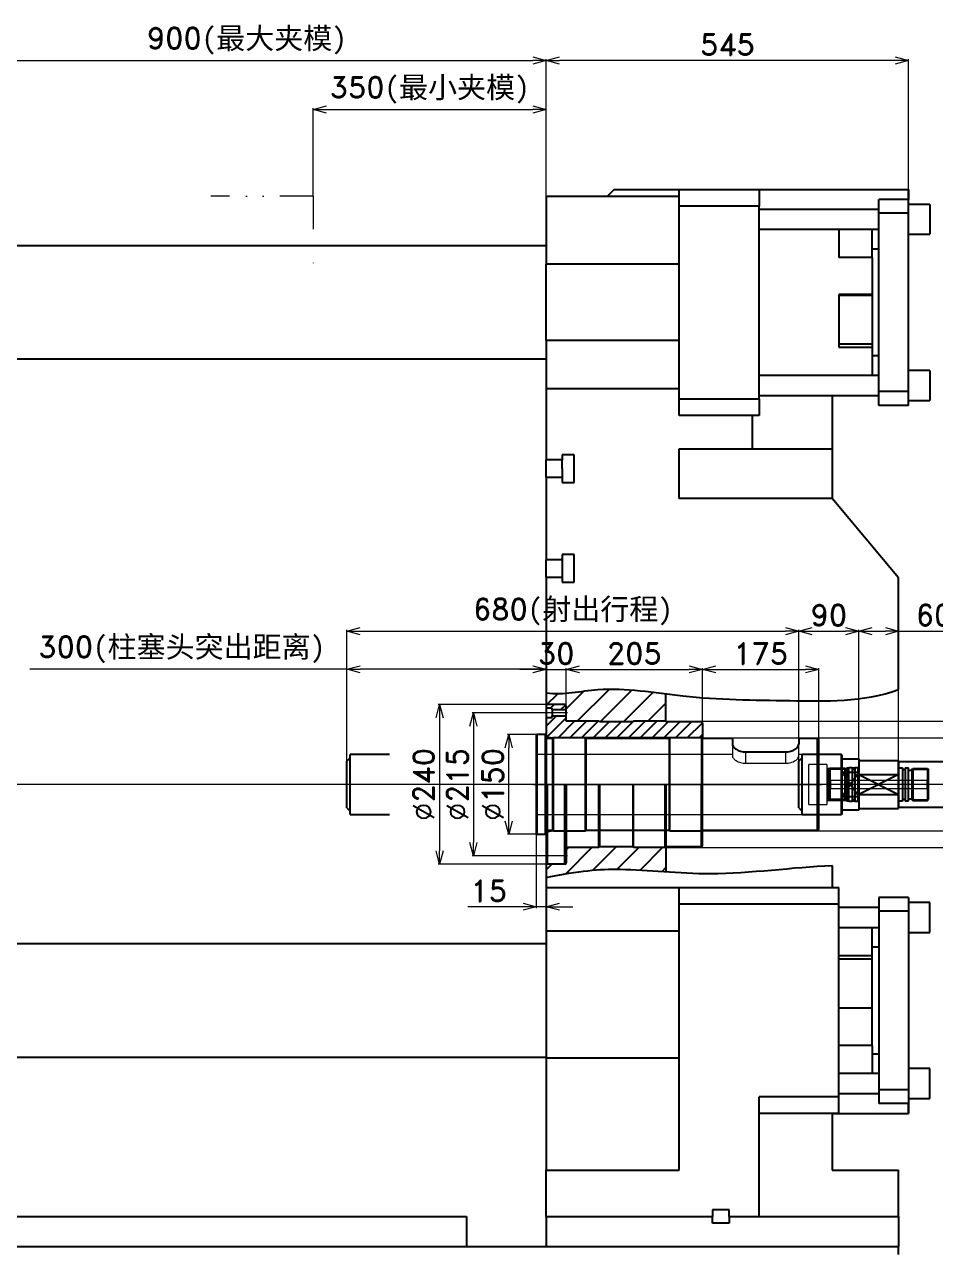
# Model space of a CAD drawing. Header units: millimetres. Extents: x 5879 to 7654, y 1659 to 2913.
# Drawn here: x 6718.5 to 7061.1, y 2195.5 to 2656.5 of the extents above; entities that cross this region are included whole.
import ezdxf
from ezdxf.lldxf.tags import DXFTag

# ---------------------------------------------------------------- set-up
doc = ezdxf.new("R2010")
doc.units = ezdxf.units.MM
doc.header["$MEASUREMENT"] = 0
doc.linetypes.add('DIVIDE', pattern=[1.25, 0.5, -0.25, 0, -0.25, 0, -0.25])
for name, color, linetype in [('cen', 1, 'CENTER'), ('das', 142, 'DIVIDE'), ('dim', 3, 'Continuous'), ('hidden', 6, 'HIDDEN')]:
    doc.layers.add(name, color=color, linetype=linetype)
doc.styles.add('mds', font='romand.shx', dxfattribs={"bigfont": 'chineset.shx'})
tags = doc.linetypes.add('CENTER', pattern=[2, 1.25, -0.25, 0.25, -0.25]).pattern_tags.tags
tags[10:11] = [DXFTag(74, 4), DXFTag(75, 0), DXFTag(340, '0'), DXFTag(46, 0.0), DXFTag(50, 0.0), DXFTag(44, 0.0), DXFTag(45, 0.0)]
tags[8:9] = [DXFTag(74, 4), DXFTag(75, 0), DXFTag(340, '0'), DXFTag(46, 0.0), DXFTag(50, 0.0), DXFTag(44, 0.0), DXFTag(45, 0.0)]
tags[6:7] = [DXFTag(74, 4), DXFTag(75, 0), DXFTag(340, '0'), DXFTag(46, 0.0), DXFTag(50, 0.0), DXFTag(44, 0.0), DXFTag(45, 0.0)]
tags[4:5] = [DXFTag(74, 4), DXFTag(75, 0), DXFTag(340, '0'), DXFTag(46, 0.0), DXFTag(50, 0.0), DXFTag(44, 0.0), DXFTag(45, 0.0)]
tags = doc.linetypes.add('HIDDEN', pattern=[0.5, 0.25, -0.25]).pattern_tags.tags
tags[6:7] = [DXFTag(74, 4), DXFTag(75, 0), DXFTag(340, '0'), DXFTag(46, 0.0), DXFTag(50, 0.0), DXFTag(44, 0.0), DXFTag(45, 0.0)]
tags[4:5] = [DXFTag(74, 4), DXFTag(75, 0), DXFTag(340, '0'), DXFTag(46, 0.0), DXFTag(50, 0.0), DXFTag(44, 0.0), DXFTag(45, 0.0)]
doc.dimstyles.new('MDS4-0000', dxfattribs={"dimtxt": 8, "dimasz": 5, "dimexe": 0.5, "dimexo": 0, "dimgap": 2, "dimtad": 1, "dimdec": 1, "dimlfac": 4, "dimzin": 9, "dimdsep": 46, "dimtxsty": 'mds', "dimblk": 'OPEN30', "dimcen": 0, "dimclrd": 3, "dimclre": 3, "dimclrt": 3, "dimazin": 2, "dimtfac": 0.75, "dimtdec": 1, "dimtmove": 0, "dimatfit": 3, "dimldrblk": 'OPEN30', "dimfxl": 1, "dimtolj": 1, "dimtzin": 0, "dimlwd": 9, "dimlwe": 9, "dimarcsym": 0})

# ---------------------------------------------------------------- blocks, each defined once
blk = doc.blocks.new('_Open30')
at = {"color": 0, "linetype": 'ByBlock', "lineweight": -2}
for p, q in [((-1, 0.268), (0, 0)), ((0, 0), (-1, -0.268)), ((0, 0), (-1, 0))]:
    blk.add_line(p, q, dxfattribs=at)
blk = doc.blocks.new('*D60')
at = {"layer": 'Defpoints', "color": 0}
for p in [(6914.72, 2643), (6914.72, 2592.01), (7050.97, 2594.51)]:
    blk.add_point(p, dxfattribs=at)
at = {"layer": 'dim', "color": 3, "lineweight": 9}
for p, q in [((6914.72, 2592.01), (6914.72, 2643.5)), ((7045.97, 2643), (6919.72, 2643)), ((7050.97, 2594.51), (7050.97, 2643.5))]:
    blk.add_line(p, q, dxfattribs=at)
at = {"layer": 'dim', "color": 3, "lineweight": 9, "xscale": 5, "yscale": 5, "zscale": 5, "rotation": 180}
blk.add_blockref('_Open30', (6914.72, 2643), dxfattribs=at)
at = {"layer": 'dim', "color": 3, "lineweight": 9, "xscale": 5, "yscale": 5, "zscale": 5}
blk.add_blockref('_Open30', (7050.97, 2643), dxfattribs=at)
at = {"layer": 'dim', "color": 3, "insert": (6982.84, 2649), "char_height": 8, "attachment_point": 5, "style": 'mds'}
blk.add_mtext('\\A1;545', dxfattribs=at)
blk = doc.blocks.new('*D59')
at = {"layer": 'Defpoints', "color": 0}
for p in [(6914.72, 2643), (6689.52, 2592.01), (6914.72, 2592.01)]:
    blk.add_point(p, dxfattribs=at)
at = {"layer": 'dim', "color": 3, "lineweight": 9}
for p, q in [((6689.52, 2592.01), (6689.52, 2643.5)), ((6694.52, 2643), (6909.72, 2643)), ((6914.72, 2592.01), (6914.72, 2643.5))]:
    blk.add_line(p, q, dxfattribs=at)
at = {"layer": 'dim', "color": 3, "lineweight": 9, "xscale": 5, "yscale": 5, "zscale": 5, "rotation": 180}
blk.add_blockref('_Open30', (6689.52, 2643), dxfattribs=at)
at = {"layer": 'dim', "color": 3, "lineweight": 9, "xscale": 5, "yscale": 5, "zscale": 5}
blk.add_blockref('_Open30', (6914.72, 2643), dxfattribs=at)
at = {"layer": 'dim', "color": 3, "insert": (6802.12, 2650.29), "char_height": 8, "attachment_point": 5, "style": 'mds'}
blk.add_mtext('\\A1;900{\\fNSimSun|b0|i0|c134|p49;(最大夹模)}', dxfattribs=at)
blk = doc.blocks.new('*D58')
at = {"layer": 'Defpoints', "color": 0}
for p in [(6914.72, 2624.55), (6827.02, 2592.01), (6914.72, 2592.01)]:
    blk.add_point(p, dxfattribs=at)
at = {"layer": 'dim', "color": 3, "lineweight": 9}
for p, q in [((6827.02, 2592.01), (6827.02, 2625.05)), ((6832.02, 2624.55), (6909.72, 2624.55)), ((6914.72, 2592.01), (6914.72, 2625.05))]:
    blk.add_line(p, q, dxfattribs=at)
at = {"layer": 'dim', "color": 3, "lineweight": 9, "xscale": 5, "yscale": 5, "zscale": 5, "rotation": 180}
blk.add_blockref('_Open30', (6827.02, 2624.55), dxfattribs=at)
at = {"layer": 'dim', "color": 3, "lineweight": 9, "xscale": 5, "yscale": 5, "zscale": 5}
blk.add_blockref('_Open30', (6914.72, 2624.55), dxfattribs=at)
at = {"layer": 'dim', "color": 3, "insert": (6870.87, 2631.83), "char_height": 8, "attachment_point": 5, "style": 'mds'}
blk.add_mtext('\\A1;350{\\fNSimSun|b0|i0|c134|p49;(最小夹模)}', dxfattribs=at)
blk = doc.blocks.new('*D57')
at = {"layer": 'Defpoints', "color": 0}
for p in [(7047.23, 2428.42), (7032.23, 2380.39), (7047.23, 2379.76)]:
    blk.add_point(p, dxfattribs=at)
at = {"layer": 'dim', "color": 3, "lineweight": 9}
for p, q in [((7032.23, 2380.39), (7032.23, 2428.92)), ((7037.23, 2428.42), (7042.23, 2428.42)), ((7047.23, 2379.76), (7047.23, 2428.92)), ((7047.23, 2428.42), (7068.8, 2428.42))]:
    blk.add_line(p, q, dxfattribs=at)
at = {"layer": 'dim', "color": 3, "lineweight": 9, "xscale": 5, "yscale": 5, "zscale": 5, "rotation": 180}
blk.add_blockref('_Open30', (7032.23, 2428.42), dxfattribs=at)
at = {"layer": 'dim', "color": 3, "lineweight": 9, "xscale": 5, "yscale": 5, "zscale": 5}
blk.add_blockref('_Open30', (7047.23, 2428.42), dxfattribs=at)
at = {"layer": 'dim', "color": 3, "insert": (7060.52, 2434.42), "char_height": 8, "attachment_point": 5, "style": 'mds'}
blk.add_mtext('\\A1;60', dxfattribs=at)
blk = doc.blocks.new('*D56')
at = {"layer": 'Defpoints', "color": 0}
for p in [(7032.23, 2428.42), (7009.73, 2379.51), (7032.23, 2380.39)]:
    blk.add_point(p, dxfattribs=at)
at = {"layer": 'dim', "color": 3, "lineweight": 9}
for p, q in [((7009.73, 2379.51), (7009.73, 2428.92)), ((7014.73, 2428.42), (7027.23, 2428.42)), ((7032.23, 2380.39), (7032.23, 2428.92))]:
    blk.add_line(p, q, dxfattribs=at)
at = {"layer": 'dim', "color": 3, "lineweight": 9, "xscale": 5, "yscale": 5, "zscale": 5, "rotation": 180}
blk.add_blockref('_Open30', (7009.73, 2428.42), dxfattribs=at)
at = {"layer": 'dim', "color": 3, "lineweight": 9, "xscale": 5, "yscale": 5, "zscale": 5}
blk.add_blockref('_Open30', (7032.23, 2428.42), dxfattribs=at)
at = {"layer": 'dim', "color": 3, "insert": (7020.98, 2434.42), "char_height": 8, "attachment_point": 5, "style": 'mds'}
blk.add_mtext('\\A1;90', dxfattribs=at)
blk = doc.blocks.new('*D55')
at = {"layer": 'Defpoints', "color": 0}
for p in [(6959.47, 2394.51), (6959.47, 2347.01), (7115.42, 2347.01)]:
    blk.add_point(p, dxfattribs=at)
at = {"layer": 'dim', "color": 3, "lineweight": 9}
for p, q in [((6959.47, 2394.51), (7115.92, 2394.51)), ((7115.42, 2389.51), (7115.42, 2352.01)), ((6959.47, 2347.01), (7115.92, 2347.01))]:
    blk.add_line(p, q, dxfattribs=at)
at = {"layer": 'dim', "color": 3, "lineweight": 9, "xscale": 5, "yscale": 5, "zscale": 5}
for p, rotation in [((7115.42, 2394.51), 90), ((7115.42, 2347.01), 270)]:
    blk.add_blockref('_Open30', p, dxfattribs=dict(at, rotation=rotation))
at = {"layer": 'dim', "color": 3, "insert": (7109.42, 2370.76), "char_height": 8, "attachment_point": 5, "rotation": 90, "style": 'mds'}
blk.add_mtext('\\A1;%%c190', dxfattribs=at)
blk = doc.blocks.new('*D54')
at = {"layer": 'Defpoints', "color": 0}
for p in [(6973.22, 2388.26), (6973.47, 2353.26), (7102.88, 2353.26)]:
    blk.add_point(p, dxfattribs=at)
at = {"layer": 'dim', "color": 3, "lineweight": 9}
for p, q in [((6973.22, 2388.26), (7103.38, 2388.26)), ((7102.88, 2383.26), (7102.88, 2358.26)), ((6973.47, 2353.26), (7103.38, 2353.26))]:
    blk.add_line(p, q, dxfattribs=at)
at = {"layer": 'dim', "color": 3, "lineweight": 9, "xscale": 5, "yscale": 5, "zscale": 5}
for p, rotation in [((7102.88, 2388.26), 90), ((7102.88, 2353.26), 270)]:
    blk.add_blockref('_Open30', p, dxfattribs=dict(at, rotation=rotation))
at = {"layer": 'dim', "color": 3, "insert": (7096.88, 2370.76), "char_height": 8, "attachment_point": 5, "rotation": 90, "style": 'mds'}
blk.add_mtext('\\A1;%%c140', dxfattribs=at)
blk = doc.blocks.new('*D53')
at = {"layer": 'Defpoints', "color": 0}
for p in [(6910.97, 2352.39), (6914.72, 2335.74), (6910.97, 2324.77)]:
    blk.add_point(p, dxfattribs=at)
at = {"layer": 'dim', "color": 3, "lineweight": 9}
for p, q in [((6910.97, 2352.39), (6910.97, 2324.27)), ((6914.72, 2335.74), (6914.72, 2324.27)), ((6905.97, 2324.77), (6885.16, 2324.77)), ((6914.72, 2324.77), (6910.97, 2324.77)), ((6919.72, 2324.77), (6924.72, 2324.77))]:
    blk.add_line(p, q, dxfattribs=at)
at = {"layer": 'dim', "color": 3, "lineweight": 9, "xscale": 5, "yscale": 5, "zscale": 5}
blk.add_blockref('_Open30', (6910.97, 2324.77), dxfattribs=at)
at = {"layer": 'dim', "color": 3, "lineweight": 9, "xscale": 5, "yscale": 5, "zscale": 5, "rotation": 180}
blk.add_blockref('_Open30', (6914.72, 2324.77), dxfattribs=at)
at = {"layer": 'dim', "color": 3, "insert": (6893.06, 2330.77), "char_height": 8, "attachment_point": 5, "style": 'mds'}
blk.add_mtext('\\A1;15', dxfattribs=at)
blk = doc.blocks.new('*D52')
at = {"layer": 'Defpoints', "color": 0}
for p in [(7009.73, 2428.42), (6839.73, 2379.51), (7009.73, 2379.51)]:
    blk.add_point(p, dxfattribs=at)
at = {"layer": 'dim', "color": 3, "lineweight": 9}
for p, q in [((6839.73, 2379.51), (6839.73, 2428.92)), ((6844.73, 2428.42), (7004.73, 2428.42)), ((7009.73, 2379.51), (7009.73, 2428.92))]:
    blk.add_line(p, q, dxfattribs=at)
at = {"layer": 'dim', "color": 3, "lineweight": 9, "xscale": 5, "yscale": 5, "zscale": 5, "rotation": 180}
blk.add_blockref('_Open30', (6839.73, 2428.42), dxfattribs=at)
at = {"layer": 'dim', "color": 3, "lineweight": 9, "xscale": 5, "yscale": 5, "zscale": 5}
blk.add_blockref('_Open30', (7009.73, 2428.42), dxfattribs=at)
at = {"layer": 'dim', "color": 3, "insert": (6924.73, 2435.62), "char_height": 8, "attachment_point": 5, "style": 'mds'}
blk.add_mtext('\\A1;680{\\fNSimSun|b0|i0|c134|p49;(射出行程)}', dxfattribs=at)
blk = doc.blocks.new('*D51')
at = {"layer": 'Defpoints', "color": 0}
for p in [(7017.22, 2414.01), (6973.47, 2393.76), (7017.22, 2387.51)]:
    blk.add_point(p, dxfattribs=at)
at = {"layer": 'dim', "color": 3, "lineweight": 9}
for p, q in [((6973.47, 2393.76), (6973.47, 2414.51)), ((6978.47, 2414.01), (7012.22, 2414.01)), ((7017.22, 2387.51), (7017.22, 2414.51))]:
    blk.add_line(p, q, dxfattribs=at)
at = {"layer": 'dim', "color": 3, "lineweight": 9, "xscale": 5, "yscale": 5, "zscale": 5, "rotation": 180}
blk.add_blockref('_Open30', (6973.47, 2414.01), dxfattribs=at)
at = {"layer": 'dim', "color": 3, "lineweight": 9, "xscale": 5, "yscale": 5, "zscale": 5}
blk.add_blockref('_Open30', (7017.22, 2414.01), dxfattribs=at)
at = {"layer": 'dim', "color": 3, "insert": (6995.34, 2420.01), "char_height": 8, "attachment_point": 5, "style": 'mds'}
blk.add_mtext('\\A1;175', dxfattribs=at)
blk = doc.blocks.new('*D50')
at = {"layer": 'Defpoints', "color": 0}
for p in [(6973.47, 2414.01), (6922.22, 2400.26), (6973.47, 2393.76)]:
    blk.add_point(p, dxfattribs=at)
at = {"layer": 'dim', "color": 3, "lineweight": 9}
for p, q in [((6922.22, 2400.26), (6922.22, 2414.51)), ((6927.22, 2414.01), (6968.47, 2414.01)), ((6973.47, 2393.76), (6973.47, 2414.51))]:
    blk.add_line(p, q, dxfattribs=at)
at = {"layer": 'dim', "color": 3, "lineweight": 9, "xscale": 5, "yscale": 5, "zscale": 5, "rotation": 180}
blk.add_blockref('_Open30', (6922.22, 2414.01), dxfattribs=at)
at = {"layer": 'dim', "color": 3, "lineweight": 9, "xscale": 5, "yscale": 5, "zscale": 5}
blk.add_blockref('_Open30', (6973.47, 2414.01), dxfattribs=at)
at = {"layer": 'dim', "color": 3, "insert": (6947.84, 2420.01), "char_height": 8, "attachment_point": 5, "style": 'mds'}
blk.add_mtext('\\A1;205', dxfattribs=at)
blk = doc.blocks.new('*D49')
at = {"layer": 'Defpoints', "color": 0}
for p in [(6922.22, 2414.01), (6914.72, 2405.23), (6922.22, 2400.26)]:
    blk.add_point(p, dxfattribs=at)
at = {"layer": 'dim', "color": 3, "lineweight": 9}
for p, q in [((6909.72, 2414.01), (6904.72, 2414.01)), ((6914.72, 2405.23), (6914.72, 2414.51)), ((6914.72, 2414.01), (6922.22, 2414.01)), ((6922.22, 2400.26), (6922.22, 2414.51)), ((6927.22, 2414.01), (6932.22, 2414.01))]:
    blk.add_line(p, q, dxfattribs=at)
at = {"layer": 'dim', "color": 3, "lineweight": 9, "xscale": 5, "yscale": 5, "zscale": 5}
blk.add_blockref('_Open30', (6914.72, 2414.01), dxfattribs=at)
at = {"layer": 'dim', "color": 3, "lineweight": 9, "xscale": 5, "yscale": 5, "zscale": 5, "rotation": 180}
blk.add_blockref('_Open30', (6922.22, 2414.01), dxfattribs=at)
at = {"layer": 'dim', "color": 3, "insert": (6918.47, 2420.01), "char_height": 8, "attachment_point": 5, "style": 'mds'}
blk.add_mtext('\\A1;30', dxfattribs=at)
blk = doc.blocks.new('*D48')
at = {"layer": 'Defpoints', "color": 0}
for p in [(6914.72, 2414.08), (6914.72, 2405.23), (6839.73, 2379.51)]:
    blk.add_point(p, dxfattribs=at)
at = {"layer": 'dim', "color": 3, "lineweight": 9}
for p, q in [((6839.73, 2414.08), (6720.53, 2414.08)), ((6839.73, 2379.51), (6839.73, 2414.58)), ((6909.72, 2414.08), (6844.73, 2414.08)), ((6914.72, 2405.23), (6914.72, 2414.58))]:
    blk.add_line(p, q, dxfattribs=at)
at = {"layer": 'dim', "color": 3, "lineweight": 9, "xscale": 5, "yscale": 5, "zscale": 5, "rotation": 180}
blk.add_blockref('_Open30', (6839.73, 2414.08), dxfattribs=at)
at = {"layer": 'dim', "color": 3, "lineweight": 9, "xscale": 5, "yscale": 5, "zscale": 5}
blk.add_blockref('_Open30', (6914.72, 2414.08), dxfattribs=at)
at = {"layer": 'dim', "color": 3, "insert": (6777.63, 2421.43), "char_height": 8, "attachment_point": 5, "style": 'mds'}
blk.add_mtext('\\A1;300{\\fNSimSun|b0|i0|c134|p49;(柱塞头突出距离)}', dxfattribs=at)
blk = doc.blocks.new('*D47')
at = {"layer": 'Defpoints', "color": 0}
for p in [(6915.22, 2400.76), (6874.61, 2340.76), (6915.22, 2340.76)]:
    blk.add_point(p, dxfattribs=at)
at = {"layer": 'dim', "color": 3, "lineweight": 9}
for p, q in [((6915.22, 2400.76), (6874.11, 2400.76)), ((6874.61, 2395.76), (6874.61, 2345.76)), ((6915.22, 2340.76), (6874.11, 2340.76))]:
    blk.add_line(p, q, dxfattribs=at)
at = {"layer": 'dim', "color": 3, "lineweight": 9, "xscale": 5, "yscale": 5, "zscale": 5}
for p, rotation in [((6874.61, 2400.76), 90), ((6874.61, 2340.76), 270)]:
    blk.add_blockref('_Open30', p, dxfattribs=dict(at, rotation=rotation))
at = {"layer": 'dim', "color": 3, "insert": (6868.61, 2370.76), "char_height": 8, "attachment_point": 5, "rotation": 90, "style": 'mds'}
blk.add_mtext('\\A1;%%c240', dxfattribs=at)
blk = doc.blocks.new('*D46')
at = {"layer": 'Defpoints', "color": 0}
for p in [(6914.25, 2397.64), (6887.32, 2343.89), (6914.25, 2343.89)]:
    blk.add_point(p, dxfattribs=at)
at = {"layer": 'dim', "color": 3, "lineweight": 9}
for p, q in [((6914.25, 2397.64), (6886.82, 2397.64)), ((6887.32, 2392.64), (6887.32, 2348.89)), ((6914.25, 2343.89), (6886.82, 2343.89))]:
    blk.add_line(p, q, dxfattribs=at)
at = {"layer": 'dim', "color": 3, "lineweight": 9, "xscale": 5, "yscale": 5, "zscale": 5}
for p, rotation in [((6887.32, 2397.64), 90), ((6887.32, 2343.89), 270)]:
    blk.add_blockref('_Open30', p, dxfattribs=dict(at, rotation=rotation))
at = {"layer": 'dim', "color": 3, "insert": (6881.32, 2370.76), "char_height": 8, "attachment_point": 5, "rotation": 90, "style": 'mds'}
blk.add_mtext('\\A1;%%c215', dxfattribs=at)
blk = doc.blocks.new('*D45')
at = {"layer": 'Defpoints', "color": 0}
for p in [(6900.6, 2389.51), (6911.34, 2389.51), (6911.34, 2352.01)]:
    blk.add_point(p, dxfattribs=at)
at = {"layer": 'dim', "color": 3, "lineweight": 9}
for p, q in [((6911.34, 2389.51), (6900.1, 2389.51)), ((6900.6, 2357.01), (6900.6, 2384.51)), ((6911.34, 2352.01), (6900.1, 2352.01))]:
    blk.add_line(p, q, dxfattribs=at)
at = {"layer": 'dim', "color": 3, "lineweight": 9, "xscale": 5, "yscale": 5, "zscale": 5}
for p, rotation in [((6900.6, 2389.51), 90), ((6900.6, 2352.01), 270)]:
    blk.add_blockref('_Open30', p, dxfattribs=dict(at, rotation=rotation))
at = {"layer": 'dim', "color": 3, "insert": (6894.6, 2370.76), "char_height": 8, "attachment_point": 5, "rotation": 90, "style": 'mds'}
blk.add_mtext('\\A1;%%c150', dxfattribs=at)
blk = doc.blocks.new('A$C7F2E4AE7')
for p, q in [((5.6, 60), (4.1, 58.5)), ((4.1, 13.5), (4.1, 58.5)), ((5.6, 60), (5.6, 12)), ((27.9, 60), (5.6, 60)), ((27.9, 60), (27.9, 12)), ((29.1, 57.5), (27.9, 60)), ((29.1, 57.5), (29.1, 36.9)), ((34.1, 57.5), (29.1, 57.5)), ((34.1, 11), (34.1, 61)), ((39.1, 61), (34.1, 61)), ((39.1, 61), (39.1, 37.2)), ((43.2, 58.5), (39.1, 58.5)), ((43.2, 61), (43.2, 37.2)), ((49.1, 61), (43.2, 61)), ((49.1, 72), (49.1, 47.5)), ((49.1, 72), (109.1, 72)), ((109.1, 47.5), (109.1, 72)), ((109.1, 61), (115, 61)), ((115, 61), (115, 37.2)), ((115, 58.5), (119.1, 58.5)), ((119.1, 61), (124.1, 61)), ((119.1, 61), (119.1, 37.2)), ((124.1, 11), (124.1, 61)), ((124.1, 57.5), (129.1, 57.5)), ((129.1, 57.5), (130.3, 60)), ((129.1, 57.5), (129.1, 36.9)), ((130.3, 60), (152.6, 60)), ((130.3, 60), (130.3, 12)), ((152.6, 60), (154.1, 58.5)), ((152.6, 60), (152.6, 12)), ((154.1, 13.5), (154.1, 58.5)), ((4.1, 28.8), (4.1, 43.2)), ((29.1, 36.9), (29.1, 14.5)), ((39.1, 37.2), (39.1, 11)), ((43.2, 37.2), (43.2, 11)), ((49.1, 51), (109.1, 51)), ((49.1, 51), (109.1, 21)), ((109.1, 51), (49.1, 21)), ((49.1, 24.5), (49.1, 47.5)), ((109.1, 24.5), (109.1, 47.5)), ((115, 37.2), (115, 11)), ((119.1, 37.2), (119.1, 11)), ((129.1, 36.9), (129.1, 14.5)), ((154.1, 28.8), (154.1, 43.2)), ((49.1, 24.5), (49.1, 0)), ((49.1, 21), (109.1, 21)), ((109.1, 0), (109.1, 24.5)), ((5.6, 12), (4.1, 13.5)), ((27.9, 12), (5.6, 12)), ((29.1, 14.5), (27.9, 12)), ((34.1, 14.5), (29.1, 14.5)), ((34.1, 11), (39.1, 11)), ((39.1, 13.5), (43.2, 13.5)), ((43.2, 11), (49.1, 11)), ((115, 11), (109.1, 11)), ((119.1, 13.5), (115, 13.5)), ((124.1, 11), (119.1, 11)), ((124.1, 14.5), (129.1, 14.5)), ((129.1, 14.5), (130.3, 12)), ((130.3, 12), (152.6, 12)), ((152.6, 12), (154.1, 13.5)), ((49.1, 0), (109.1, 0))]:
    blk.add_line(p, q)
at = {"layer": 'cen', "lineweight": 9, "ltscale": 20}
blk.add_line((158.9, 36), (0, 36), dxfattribs=at)
at = {"layer": 'hidden', "lineweight": 9, "ltscale": 10}
for p, q in [((28.5, 58.7), (4.3, 58.7)), ((129.7, 58.7), (153.9, 58.7)), ((4.1, 43.2), (6.6, 42)), ((151.6, 42), (6.6, 42)), ((6.6, 42), (6.6, 30)), ((154.1, 43.2), (151.6, 42)), ((151.6, 42), (151.6, 30)), ((6.6, 30), (4.1, 28.8)), ((6.6, 30), (151.6, 30)), ((151.6, 30), (154.1, 28.8)), ((28.5, 13.3), (4.3, 13.3)), ((129.7, 13.3), (153.9, 13.3))]:
    blk.add_line(p, q, dxfattribs=at)
blk = doc.blocks.new('A$C0B277558')
for p, q in [((5, 85), (0, 80)), ((0, 10), (0, 80)), ((5, 0), (5, 90)), ((64, 90), (5, 90)), ((64, 0), (64, 90)), ((65, 89), (64, 90)), ((65, 45), (65, 89)), ((65, 83.5), (90, 83.5)), ((90, 83.5), (90, 63)), ((90, 63), (65, 27)), ((90, 27), (65, 63)), ((90, 63), (65, 63)), ((90, 63), (90, 27)), ((65, 1), (65, 45)), ((65, 27), (90, 27)), ((90, 27), (90, 6.5)), ((0, 10), (5, 5)), ((5, 0), (64, 0)), ((65, 1), (64, 0)), ((90, 6.5), (65, 6.5))]:
    blk.add_line(p, q)
at = {"layer": 'hidden', "lineweight": 9, "ltscale": 10}
for p, q in [((15, 45), (15, 75)), ((42, 75), (15, 75)), ((42, 75), (42, 45)), ((72, 69), (42, 69)), ((72, 67.3), (42, 67.3)), ((88, 70), (72, 70)), ((72, 70), (72, 45)), ((88, 70), (90, 70.9)), ((88, 70), (88, 20)), ((15, 15), (15, 45)), ((42, 45), (42, 15)), ((72, 45), (72, 20)), ((72, 22.7), (42, 22.7)), ((42, 21), (72, 21)), ((72, 20), (88, 20)), ((88, 20), (90, 19.1)), ((15, 15), (42, 15))]:
    blk.add_line(p, q, dxfattribs=at)
blk.add_blockref('A$C7F2E4AE7', (40.9, 9))
blk = doc.blocks.new('A$C1F29330D')
for p, q in [((4.8, 148.5), (4.8, 75)), ((6.3, 0), (6.3, 150)), ((18.8, 150), (6.3, 150)), ((18.8, 0), (18.8, 150)), ((19.8, 149), (18.8, 150)), ((19.8, 149), (19.8, 75)), ((29.8, 144), (19.8, 144)), ((30.8, 145), (29.8, 144)), ((29.8, 6), (29.8, 144)), ((78.8, 145), (30.8, 145)), ((30.8, 75), (30.8, 145)), ((78.8, 5), (78.8, 145)), ((79.8, 144), (78.8, 145)), ((79.8, 6), (79.8, 144)), ((204.8, 144), (79.8, 144)), ((205.8, 145), (204.8, 144)), ((204.8, 144), (204.8, 75)), ((253.8, 145), (205.8, 145)), ((205.8, 75), (205.8, 145)), ((254.8, 144), (253.8, 145)), ((253.8, 5), (253.8, 145)), ((254.8, 6), (254.8, 144)), ((299.8, 144), (254.8, 144)), ((299.8, 144), (299.8, 135.8)), ((427.8, 144), (399.8, 144)), ((399.8, 144), (399.8, 135.8)), ((427.8, 6), (427.8, 144)), ((429.8, 75), (429.8, 142)), ((319.8, 123.8), (379.8, 123.8)), ((4.8, 75), (4.8, 1.5)), ((19.8, 75), (19.8, 1)), ((30.8, 5), (30.8, 75)), ((204.8, 75), (204.8, 6)), ((205.8, 5), (205.8, 75)), ((429.8, 8), (429.8, 75)), ((19.8, 1), (18.8, 0)), ((19.8, 6), (29.8, 6)), ((29.8, 6), (30.8, 5)), ((30.8, 5), (78.8, 5)), ((78.8, 5), (79.8, 6)), ((79.8, 6), (204.8, 6)), ((204.8, 6), (205.8, 5)), ((205.8, 5), (253.8, 5)), ((253.8, 5), (254.8, 6)), ((254.8, 6), (427.8, 6)), ((6.3, 0), (18.8, 0))]:
    blk.add_line(p, q)
for centre, radius, start, end in [((6.3, 148.5), 1.5, 90, 180), ((427.8, 142), 2, 0, 90), ((6.3, 1.5), 1.5, 180, 270), ((427.8, 8), 2, 270, 0)]:
    blk.add_arc(centre, radius, start, end)
for points, knots in [([(299.8, 135.8), (299.8, 134.6), (300.3, 133.2), (302.3, 130.4), (303.8, 129), (309.3, 125.4), (314.5, 123.8), (319.8, 123.8)], [0, 0, 0, 0, 0.25, 0.25, 0.5, 0.5, 1, 1, 1, 1]), ([(379.8, 123.8), (382.5, 123.8), (385.1, 124.2), (390, 125.6), (392.2, 126.6), (395.9, 129), (397.4, 130.4), (399.4, 133.2), (399.8, 134.6), (399.8, 135.8)], [0, 0, 0, 0, 0.25, 0.25, 0.5, 0.5, 0.75, 0.75, 1, 1, 1, 1])]:
    blk.add_open_spline(points, degree=3, knots=knots)
at = {"layer": 'cen', "lineweight": 9, "ltscale": 100}
blk.add_line((0, 75), (434.7, 75), dxfattribs=at)
at = {"layer": 'hidden', "lineweight": 9, "ltscale": 50}
for p, q in [((299.8, 135.8), (299.8, 117.6)), ((399.8, 117.6), (399.8, 135.8)), ((299.8, 120), (4.8, 120)), ((319.8, 106.8), (319.8, 123.8)), ((379.8, 123.8), (379.8, 106.8)), ((428.3, 120), (399.8, 120)), ((428.3, 120), (429.8, 121.5)), ((428.3, 75), (428.3, 120)), ((319.8, 106.8), (379.8, 106.8)), ((428.3, 75), (428.3, 30)), ((4.8, 30), (428.3, 30)), ((428.3, 30), (429.8, 28.5))]:
    blk.add_line(p, q, dxfattribs=at)
for points in [[(299.8, 117.6), (299.8, 116.8), (300.3, 115.7), (302.2, 113.3), (303.6, 112), (307.3, 109.7), (309.6, 108.6), (314.5, 107.2), (317.2, 106.8), (319.8, 106.8)], [(379.8, 106.8), (382.5, 106.8), (385.2, 107.2), (390.1, 108.6), (392.4, 109.7), (396.1, 112), (397.5, 113.3), (399.4, 115.7), (399.8, 116.8), (399.8, 117.6)]]:
    blk.add_open_spline(points, degree=3, knots=[0, 0, 0, 0, 0.25, 0.25, 0.5, 0.5, 0.75, 0.75, 1, 1, 1, 1], dxfattribs=at)
blk = doc.blocks.new('A$C0B77136A')
h = blk.add_hatch()
h.set_pattern_fill('ANSI31', color=256, scale=100, style=0)
h.set_pattern_definition([(45, (-3182.34, -1612.914), (-8.838835, 8.838835), [])])
h.paths.add_polyline_path([(254.9, 190), (254.9, 212, 0.414214), (252.9, 214), (199.9, 214), (198.9, 215), (150.9, 215), (149.9, 214), (99.9, 214), (98.9, 215), (49.9, 215), (49.9, 223), (28.9, 223), (28.9, 220.5), (19.9, 220.5), (19.9, 191.8), (29.9, 190)])
for p, q in [((47.9, 240), (21.9, 240)), ((26.3, 234.5), (31.8, 240)), ((19.9, 238), (19.9, 234.5)), ((28.9, 234.5), (19.9, 234.5)), ((19.9, 234.5), (19.9, 222.6)), ((19.9, 222.6), (19.9, 220.5)), ((28.9, 232), (28.9, 234.5)), ((28.9, 232), (28.9, 223)), ((49.9, 232), (28.9, 232)), ((28.9, 220.5), (28.9, 223)), ((28.9, 223), (49.9, 223)), ((41.4, 232), (49, 239.6)), ((49.9, 232), (49.9, 238)), ((49.9, 223), (49.9, 232)), ((49.9, 215), (49.9, 223)), ((19.9, 220.5), (19.9, 191.8)), ((19.9, 220.5), (28.9, 220.5)), ((98.9, 215), (49.9, 215)), ((99.9, 214), (98.9, 215)), ((149.9, 214), (99.9, 214)), ((150.9, 215), (149.9, 214)), ((198.9, 215), (150.9, 215)), ((199.9, 214), (198.9, 215)), ((252.9, 214), (199.9, 214)), ((254.9, 212), (254.9, 190)), ((19.9, 191.8), (29.9, 190)), ((19.9, 191.8), (19.9, 120)), ((254.9, 190), (29.9, 190)), ((29.9, 120), (29.9, 190)), ((254.9, 169.5), (254.9, 190)), ((254.9, 120), (254.9, 169.5)), ((19.9, 120), (19.9, 2)), ((21.9, 0), (21.9, 120)), ((47.9, 0), (47.9, 120)), ((49.9, 120), (49.9, 2)), ((98.9, 25), (98.9, 120)), ((99.9, 120), (99.9, 26)), ((149.9, 120), (149.9, 26)), ((150.9, 25), (150.9, 120)), ((198.9, 25), (198.9, 120)), ((199.9, 120), (199.9, 26)), ((252.9, 120), (252.9, 26)), ((254.9, 28), (254.9, 120)), ((98.9, 25), (49.9, 25)), ((99.9, 26), (98.9, 25)), ((149.9, 26), (99.9, 26)), ((150.9, 25), (149.9, 26)), ((198.9, 25), (150.9, 25)), ((199.9, 26), (198.9, 25)), ((252.9, 26), (199.9, 26)), ((47.9, 0), (21.9, 0))]:
    blk.add_line(p, q)
for centre, start, end in [((21.9, 238), 90, 180), ((47.9, 238), 0, 90), ((252.9, 212), 0, 90), ((252.9, 28), 270, 0), ((21.9, 2), 180, 270), ((47.9, 2), 270, 0)]:
    blk.add_arc(centre, 2, start, end)
at = {"layer": 'cen', "lineweight": 9, "ltscale": 50}
for p, q in [((51.7, 227.5), (18, 227.5)), ((263.3, 120), (11.4, 120)), ((51.7, 12.5), (18, 12.5))]:
    blk.add_line(p, q, dxfattribs=at)
at = {"layer": 'hidden', "lineweight": 9, "ltscale": 25}
for p in [(29.9, 120), (19.9, 48.2), (254.9, 50)]:
    blk.add_line(p, (29.9, 50), dxfattribs=at)
blk.add_blockref('A$C1F29330D', (0, 45))

msp = doc.modelspace()

# ---------------------------------------------------------------- hatches: boundary and pattern name
h = msp.add_hatch()
h.set_pattern_fill('ANSI31', color=256, scale=50, style=0)
h.set_pattern_definition([(45, (-656.557, 0), (-4.4194174, 4.4194174), [])])
edge = h.paths.add_edge_path()
edge.add_spline(control_points=[(6959.719, 2404.817), (6951.165, 2405.92), (6936.179, 2408.01), (6921.176, 2404.337), (6914.719, 2405.229)], knot_values=[3.3998177, 3.3998177, 3.3998177, 3.3998177, 29.2347767, 48.7533899, 48.7533899, 48.7533899, 48.7533899], degree=3, periodic=0)
edge.add_line((6914.719, 2405.229), (6914.719, 2400.263))
edge.add_arc((6915.219, 2400.263), 0.5, 90, 180, ccw=False)
edge.add_line((6915.219, 2400.763), (6921.719, 2400.763))
edge.add_arc((6921.719, 2400.263), 0.5, 0, 90, ccw=False)
edge.add_line((6922.219, 2400.263), (6922.219, 2398.763))
edge.add_line((6922.219, 2398.763), (6922.219, 2396.513))
edge.add_line((6922.219, 2396.513), (6922.219, 2394.513))
edge.add_line((6922.219, 2394.513), (6934.469, 2394.513))
edge.add_line((6934.469, 2394.513), (6934.719, 2394.263))
edge.add_line((6934.719, 2394.263), (6947.219, 2394.263))
edge.add_line((6947.219, 2394.263), (6947.469, 2394.513))
edge.add_line((6947.469, 2394.513), (6959.469, 2394.513))
edge.add_line((6959.469, 2394.513), (6959.719, 2394.263))
edge.add_line((6959.719, 2394.263), (6959.719, 2404.817))
edge = h.paths.add_edge_path()
edge.add_line((6934.719, 2347.263), (6934.469, 2347.013))
edge.add_line((6934.469, 2347.013), (6922.219, 2347.013))
edge.add_line((6922.219, 2347.013), (6922.219, 2341.263))
edge.add_arc((6921.719, 2341.263), 0.5, -90, 0, ccw=False)
edge.add_line((6921.719, 2340.763), (6915.219, 2340.763))
edge.add_arc((6915.219, 2341.263), 0.5, 180, 270, ccw=False)
edge.add_line((6914.719, 2341.263), (6914.719, 2335.743))
edge.add_spline(control_points=[(6914.719, 2335.743), (6927.196, 2338.356), (6939.91, 2339.423), (6953.774, 2338.34), (6959.719, 2337.94)], knot_values=[4.698499, 4.698499, 4.698499, 4.698499, 31.9972088, 51.1318791, 51.1318791, 51.1318791, 51.1318791], degree=3, periodic=0)
edge.add_line((6959.719, 2337.94), (6959.719, 2347.263))
edge.add_line((6959.719, 2347.263), (6959.469, 2347.013))
edge.add_line((6959.469, 2347.013), (6947.469, 2347.013))
edge.add_line((6947.469, 2347.013), (6947.219, 2347.263))
edge.add_line((6947.219, 2347.263), (6934.719, 2347.263))

# ---------------------------------------------------------------- linework, layer by layer
for p, q in [((6914.719, 2592.013), (6964.719, 2592.013)), ((6914.719, 2592.013), (6914.719, 2566.375)), ((6940.219, 2594.513), (6937.719, 2592.013)), ((6940.219, 2594.513), (6964.719, 2594.513)), ((6964.719, 2594.513), (6994.719, 2594.513)), ((6964.719, 2588.263), (6964.719, 2594.513)), ((6994.719, 2594.513), (6994.719, 2588.263)), ((6994.719, 2594.513), (7050.969, 2594.513)), ((7050.969, 2590.763), (7050.969, 2594.513)), ((7050.969, 2594.513), (7050.969, 2590.763)), ((6994.719, 2588.263), (6964.719, 2588.263)), ((6964.719, 2515.763), (6964.719, 2588.263)), ((6994.719, 2515.763), (6994.719, 2588.263)), ((7039.718, 2587.013), (6994.719, 2587.013)), ((7050.969, 2590.763), (7039.719, 2590.763)), ((7039.719, 2585.555), (7039.719, 2590.763)), ((7050.969, 2585.555), (7050.969, 2590.763)), ((7058.969, 2588.888), (7050.969, 2588.888)), ((7058.969, 2588.888), (7058.969, 2577.638)), ((7050.969, 2585.555), (7039.719, 2585.555)), ((7039.719, 2518.472), (7039.719, 2585.555)), ((7050.969, 2518.472), (7050.969, 2585.555)), ((6994.719, 2579.513), (7039.718, 2579.513)), ((7024.719, 2579.513), (7024.719, 2568.888)), ((7037.219, 2568.889), (7037.219, 2579.513)), ((7050.969, 2577.638), (7058.969, 2577.638)), ((6914.71, 2573.263), (6689.516, 2573.263)), ((7037.219, 2568.888), (7024.719, 2568.888)), ((7039.719, 2572.013), (7037.219, 2572.013)), ((7037.219, 2568.888), (7037.219, 2554.955)), ((6964.719, 2566.375), (6914.719, 2566.375)), ((6914.719, 2537.652), (6914.719, 2566.375)), ((7037.219, 2554.955), (7024.719, 2554.955)), ((7024.719, 2554.955), (7024.719, 2535.138)), ((7024.719, 2554.737), (7037.219, 2554.737)), ((7037.219, 2554.955), (7037.219, 2554.737)), ((7037.219, 2554.737), (7037.219, 2536.388)), ((6964.719, 2537.652), (6914.719, 2537.652)), ((6914.719, 2537.652), (6914.719, 2519.61)), ((7024.719, 2536.388), (7037.219, 2536.388)), ((7037.219, 2536.388), (7037.219, 2535.138)), ((7024.719, 2535.138), (7037.219, 2535.138)), ((7037.219, 2535.138), (7037.219, 2524.367)), ((7037.219, 2532.013), (7039.719, 2532.013)), ((6689.516, 2530.763), (6914.71, 2530.763)), ((7058.969, 2526.388), (7050.969, 2526.388)), ((7058.969, 2526.388), (7058.969, 2520.763)), ((7039.718, 2524.513), (6994.719, 2524.513)), ((6914.719, 2519.61), (6964.719, 2519.61)), ((6914.719, 2519.61), (6914.719, 2492.763)), ((7050.969, 2518.472), (7039.719, 2518.472)), ((7039.719, 2513.263), (7039.719, 2518.472)), ((7050.969, 2513.263), (7050.969, 2518.472)), ((7058.969, 2520.763), (7058.969, 2515.138)), ((6964.719, 2509.513), (6964.719, 2515.763)), ((6964.719, 2515.763), (6994.719, 2515.763)), ((6994.719, 2517.013), (7039.718, 2517.013)), ((6994.719, 2515.763), (6994.719, 2509.513)), ((7022.219, 2517.013), (7022.219, 2497.013)), ((7050.969, 2513.263), (7039.719, 2513.263)), ((7050.969, 2515.138), (7058.969, 2515.138)), ((6994.719, 2509.513), (6964.719, 2509.513)), ((6992.219, 2497.013), (6992.219, 2509.513)), ((6920.719, 2494.763), (6920.719, 2492.763)), ((6925.219, 2494.763), (6920.719, 2494.763)), ((6925.219, 2484.263), (6925.219, 2494.763)), ((6964.719, 2497.013), (7022.219, 2497.013)), ((6964.719, 2478.263), (6964.719, 2497.013)), ((7022.219, 2497.013), (7022.219, 2478.263)), ((6914.719, 2489.513), (6914.719, 2492.765)), ((6920.719, 2492.763), (6914.719, 2492.763)), ((6914.719, 2486.263), (6914.719, 2489.513)), ((6920.719, 2489.513), (6920.719, 2492.765)), ((6920.719, 2489.513), (6920.719, 2486.263)), ((6914.719, 2486.263), (6914.719, 2455.263)), ((6914.719, 2486.263), (6920.719, 2486.263)), ((6920.719, 2486.263), (6920.719, 2484.263)), ((6920.719, 2484.263), (6925.219, 2484.263)), ((7022.219, 2478.263), (6964.719, 2478.263)), ((7047.219, 2448.47), (7022.219, 2478.263)), ((6925.219, 2457.263), (6920.719, 2457.263)), ((6920.719, 2457.263), (6920.719, 2455.263)), ((6925.219, 2446.763), (6925.219, 2457.263)), ((6920.719, 2455.263), (6914.719, 2455.263)), ((6914.719, 2448.763), (6914.719, 2455.263)), ((6920.719, 2455.263), (6920.719, 2448.763)), ((6914.719, 2448.763), (6914.719, 2332.013)), ((6914.719, 2448.763), (6920.719, 2448.763)), ((6920.719, 2448.763), (6920.719, 2446.763)), ((7047.219, 2406.405), (7047.219, 2448.47)), ((6920.719, 2446.763), (6925.219, 2446.763)), ((6959.719, 2394.263), (6959.719, 2404.817)), ((6840.982, 2380.763), (6839.732, 2379.513)), ((6839.732, 2362.013), (6839.732, 2379.513)), ((6855.732, 2382.013), (6840.982, 2382.013)), ((6840.982, 2359.513), (6840.982, 2382.013)), ((7072.232, 2379.263), (7047.232, 2379.263)), ((7047.232, 2379.263), (7047.232, 2362.263)), ((7047.232, 2362.763), (7047.232, 2378.763)), ((6839.732, 2362.013), (6840.982, 2360.763)), ((7047.232, 2362.263), (7072.232, 2362.263)), ((6840.982, 2359.513), (6855.732, 2359.513)), ((6959.719, 2347.263), (6959.719, 2337.94)), ((7022.219, 2340.342), (7022.219, 2332.013)), ((6914.719, 2332.013), (6964.719, 2332.013)), ((6914.719, 2332.013), (6914.719, 2315.75)), ((6964.719, 2332.013), (7024.719, 2332.013)), ((6964.719, 2325.763), (6964.719, 2332.013)), ((7024.719, 2325.763), (7024.719, 2332.013)), ((7050.969, 2328.263), (7039.719, 2328.263)), ((7039.719, 2328.263), (7039.719, 2323.055)), ((7050.969, 2328.263), (7050.969, 2323.055)), ((6964.719, 2225.763), (6964.719, 2325.763)), ((7024.719, 2325.763), (6964.719, 2325.763)), ((7039.718, 2324.513), (7024.718, 2324.513)), ((7024.719, 2253.263), (7024.719, 2325.763)), ((7058.969, 2326.388), (7050.969, 2326.388)), ((7058.969, 2320.763), (7058.969, 2326.388)), ((7050.969, 2323.055), (7039.719, 2323.055)), ((7039.719, 2323.055), (7039.719, 2255.972)), ((7050.969, 2323.055), (7050.969, 2255.972)), ((7058.969, 2315.138), (7058.969, 2320.763)), ((6914.719, 2315.75), (6964.719, 2315.75)), ((6914.719, 2315.75), (6914.719, 2267.827)), ((7024.718, 2317.013), (7039.718, 2317.013)), ((7037.219, 2306.388), (7037.219, 2317.16)), ((7050.969, 2315.138), (7058.969, 2315.138)), ((6914.71, 2310.763), (6689.516, 2310.763)), ((7024.719, 2306.388), (7037.219, 2306.388)), ((7024.719, 2305.138), (7037.219, 2305.138)), ((7039.719, 2309.513), (7037.219, 2309.513)), ((7037.219, 2305.138), (7037.219, 2306.388)), ((7037.219, 2286.79), (7037.219, 2305.138)), ((7024.719, 2286.79), (7037.219, 2286.79)), ((7037.219, 2286.572), (7037.219, 2286.79)), ((7037.219, 2286.572), (7024.719, 2286.572)), ((7037.219, 2272.638), (7037.219, 2286.572)), ((6689.516, 2268.263), (6914.71, 2268.263)), ((7037.219, 2272.638), (7024.719, 2272.638)), ((7037.219, 2272.638), (7037.219, 2262.014)), ((7037.219, 2269.513), (7039.719, 2269.513)), ((6964.719, 2267.827), (6914.719, 2267.827)), ((6914.719, 2267.827), (6914.719, 2225.763)), ((7058.969, 2263.888), (7050.969, 2263.888)), ((7058.969, 2252.638), (7058.969, 2263.888)), ((7039.718, 2262.013), (7024.718, 2262.013)), ((7024.718, 2254.513), (7039.718, 2254.513)), ((7050.969, 2255.972), (7039.719, 2255.972)), ((7039.719, 2255.972), (7039.719, 2250.763)), ((7050.969, 2255.972), (7050.969, 2250.763)), ((7024.719, 2253.263), (6994.719, 2253.263)), ((6994.719, 2208.263), (6994.719, 2253.263)), ((7024.719, 2247.013), (7024.719, 2253.263)), ((7050.969, 2250.763), (7039.719, 2250.763)), ((7050.969, 2252.638), (7058.969, 2252.638)), ((7050.969, 2247.013), (7050.969, 2250.764)), ((7050.969, 2250.763), (7050.969, 2247.013)), ((7024.719, 2247.013), (6994.719, 2247.013)), ((7022.219, 2247.013), (7022.219, 2225.763)), ((7022.219, 2247.013), (7050.969, 2247.013)), ((6914.719, 2208.263), (6914.719, 2225.763)), ((6914.719, 2225.763), (6964.719, 2225.763)), ((7022.219, 2225.763), (7047.219, 2225.763)), ((7047.219, 2208.263), (7047.219, 2225.763)), ((6436.55, 2208.263), (6884.719, 2208.263)), ((6884.719, 2208.263), (6884.719, 2197.013)), ((6914.719, 2208.263), (6977.219, 2208.263)), ((6914.719, 2208.263), (6914.719, 2197.013)), ((6914.719, 2208.263), (6977.219, 2208.263)), ((6983.469, 2210.763), (6977.219, 2210.763)), ((6977.219, 2210.763), (6977.219, 2208.263)), ((6977.219, 2205.763), (6977.219, 2208.263)), ((6983.469, 2208.263), (6983.469, 2210.763)), ((6983.469, 2208.263), (6983.469, 2205.763)), ((6983.469, 2208.263), (7047.219, 2208.263)), ((6983.469, 2208.263), (6994.719, 2208.263)), ((7047.219, 2208.263), (7047.219, 2197.013)), ((6983.469, 2205.763), (6977.219, 2205.763)), ((6436.55, 2197.013), (7047.219, 2197.013)), ((6914.719, 2197.013), (7047.219, 2197.013)), ((7047.219, 2194.013), (7047.219, 2197.013))]:
    msp.add_line(p, q)
for points, knots in [([(6914.719, 2405.229), (6921.176, 2404.337), (6938.274, 2408.523), (6968.675, 2402.649), (7006.45, 2402.412), (7033.558, 2401.695), (7047.219, 2406.405)], [3.3998177, 3.3998177, 3.3998177, 3.3998177, 22.918431, 55.0856614, 95.4211709, 136.3941377, 136.3941377, 136.3941377, 136.3941377]), ([(6914.719, 2335.743), (6927.196, 2338.356), (6944.694, 2339.825), (6977.946, 2335.422), (7007.512, 2339.657), (7022.219, 2340.342)], [4.698499, 4.698499, 4.698499, 4.698499, 31.9972088, 68.6034798, 112.6969297, 112.6969297, 112.6969297, 112.6969297])]:
    msp.add_open_spline(points, degree=3, knots=knots)
at = {"layer": 'cen', "lineweight": 9, "ltscale": 50}
msp.add_line((7093.693, 2370.763), (6470.936, 2370.763), dxfattribs=at)
at = {"layer": 'das', "lineweight": 9, "ltscale": 25}
for q in [(6788.539, 2592.013), (6827.023, 2566.375)]:
    msp.add_line((6827.023, 2592.013), q, dxfattribs=at)

# ---------------------------------------------------------------- block references
at = {"xscale": 0.25, "yscale": 0.25, "zscale": 0.25}
for name, p in [('A$C0B77136A', (6909.756, 2340.763)), ('A$C0B277558', (7009.732, 2359.513))]:
    msp.add_blockref(name, p, dxfattribs=at)

# ---------------------------------------------------------------- dimensions: what is measured, and where the dimension line sits
at = {"layer": 'dim'}
for base, p1, p2, text, picture, middle in [((6914.719, 2642.996), (6689.523, 2592.013), (6914.719, 2592.013), '900{\\fNSimSun|b0|i0|c134|p49;(最大夹模)}', '*D59', (6802.121, 2650.285)), ((6914.719, 2624.546), (6827.023, 2592.013), (6914.719, 2592.013), '350{\\fNSimSun|b0|i0|c134|p49;(最小夹模)}', '*D58', (6870.871, 2631.834)), ((7009.732, 2428.42), (6839.732, 2379.513), (7009.732, 2379.513), '<>{\\fNSimSun|b0|i0|c134|p49;(射出行程)}', '*D52', (6924.732, 2435.62))]:
    dim = msp.add_linear_dim(base=base, p1=p1, p2=p2, text=text, dimstyle='MDS4-0000', dxfattribs=at)
    dim.commit()
    dim.dimension.update_dxf_attribs({"geometry": picture, "text_midpoint": middle})
for base, p1, p2, picture, middle in [((6914.719, 2642.996), (7050.969, 2594.513), (6914.719, 2592.013), '*D60', (6982.844, 2648.996)), ((7032.232, 2428.42), (7009.732, 2379.513), (7032.232, 2380.388), '*D56', (7020.982, 2434.42)), ((7047.232, 2428.42), (7032.232, 2380.388), (7047.232, 2379.763), '*D57', (7060.518, 2434.42)), ((6973.469, 2414.008), (6922.219, 2400.263), (6973.469, 2393.763), '*D50', (6947.844, 2420.008)), ((7017.219, 2414.008), (6973.469, 2393.763), (7017.219, 2387.513), '*D51', (6995.344, 2420.008)), ((6910.969, 2324.769), (6914.719, 2335.743), (6910.969, 2352.388), '*D53', (6893.064, 2330.769))]:
    dim = msp.add_linear_dim(base=base, p1=p1, p2=p2, dimstyle='MDS4-0000', dxfattribs=at)
    dim.commit()
    dim.dimension.update_dxf_attribs({"geometry": picture, "text_midpoint": middle})
dim = msp.add_linear_dim(base=(6914.719, 2414.076), p1=(6839.732, 2379.513), p2=(6914.719, 2405.229), text='300{\\fNSimSun|b0|i0|c134|p49;(柱塞头突出距离)}', dimstyle='MDS4-0000', dxfattribs=at)
dim.commit()
dim.dimension.update_dxf_attribs({"geometry": '*D48', "text_midpoint": (6777.63, 2414.076), "dimtype": 160})
dim = msp.add_linear_dim(base=(6922.219, 2414.008), p1=(6914.719, 2405.229), p2=(6922.219, 2400.263), dimstyle='MDS4-0000', dxfattribs=at)
dim.commit()
dim.dimension.update_dxf_attribs({"geometry": '*D49', "text_midpoint": (6918.469, 2414.008), "dimtype": 160})
for base, p1, p2, picture, middle in [((6874.61, 2340.763), (6915.219, 2400.763), (6915.219, 2340.763), '*D47', (6868.61, 2370.763)), ((6887.317, 2343.888), (6914.254, 2397.638), (6914.254, 2343.888), '*D46', (6881.317, 2370.763)), ((7115.423, 2347.013), (6959.469, 2394.513), (6959.469, 2347.013), '*D55', (7109.423, 2370.763)), ((6900.603, 2389.513), (6911.344, 2352.013), (6911.344, 2389.513), '*D45', (6894.603, 2370.763)), ((7102.883, 2353.263), (6973.219, 2388.263), (6973.469, 2353.263), '*D54', (7096.883, 2370.763))]:
    dim = msp.add_linear_dim(base=base, p1=p1, p2=p2, angle=90, text='%%c<>', dimstyle='MDS4-0000', dxfattribs=at)
    dim.commit()
    dim.dimension.update_dxf_attribs({"geometry": picture, "text_midpoint": middle})

doc.saveas('drawing.dxf')
